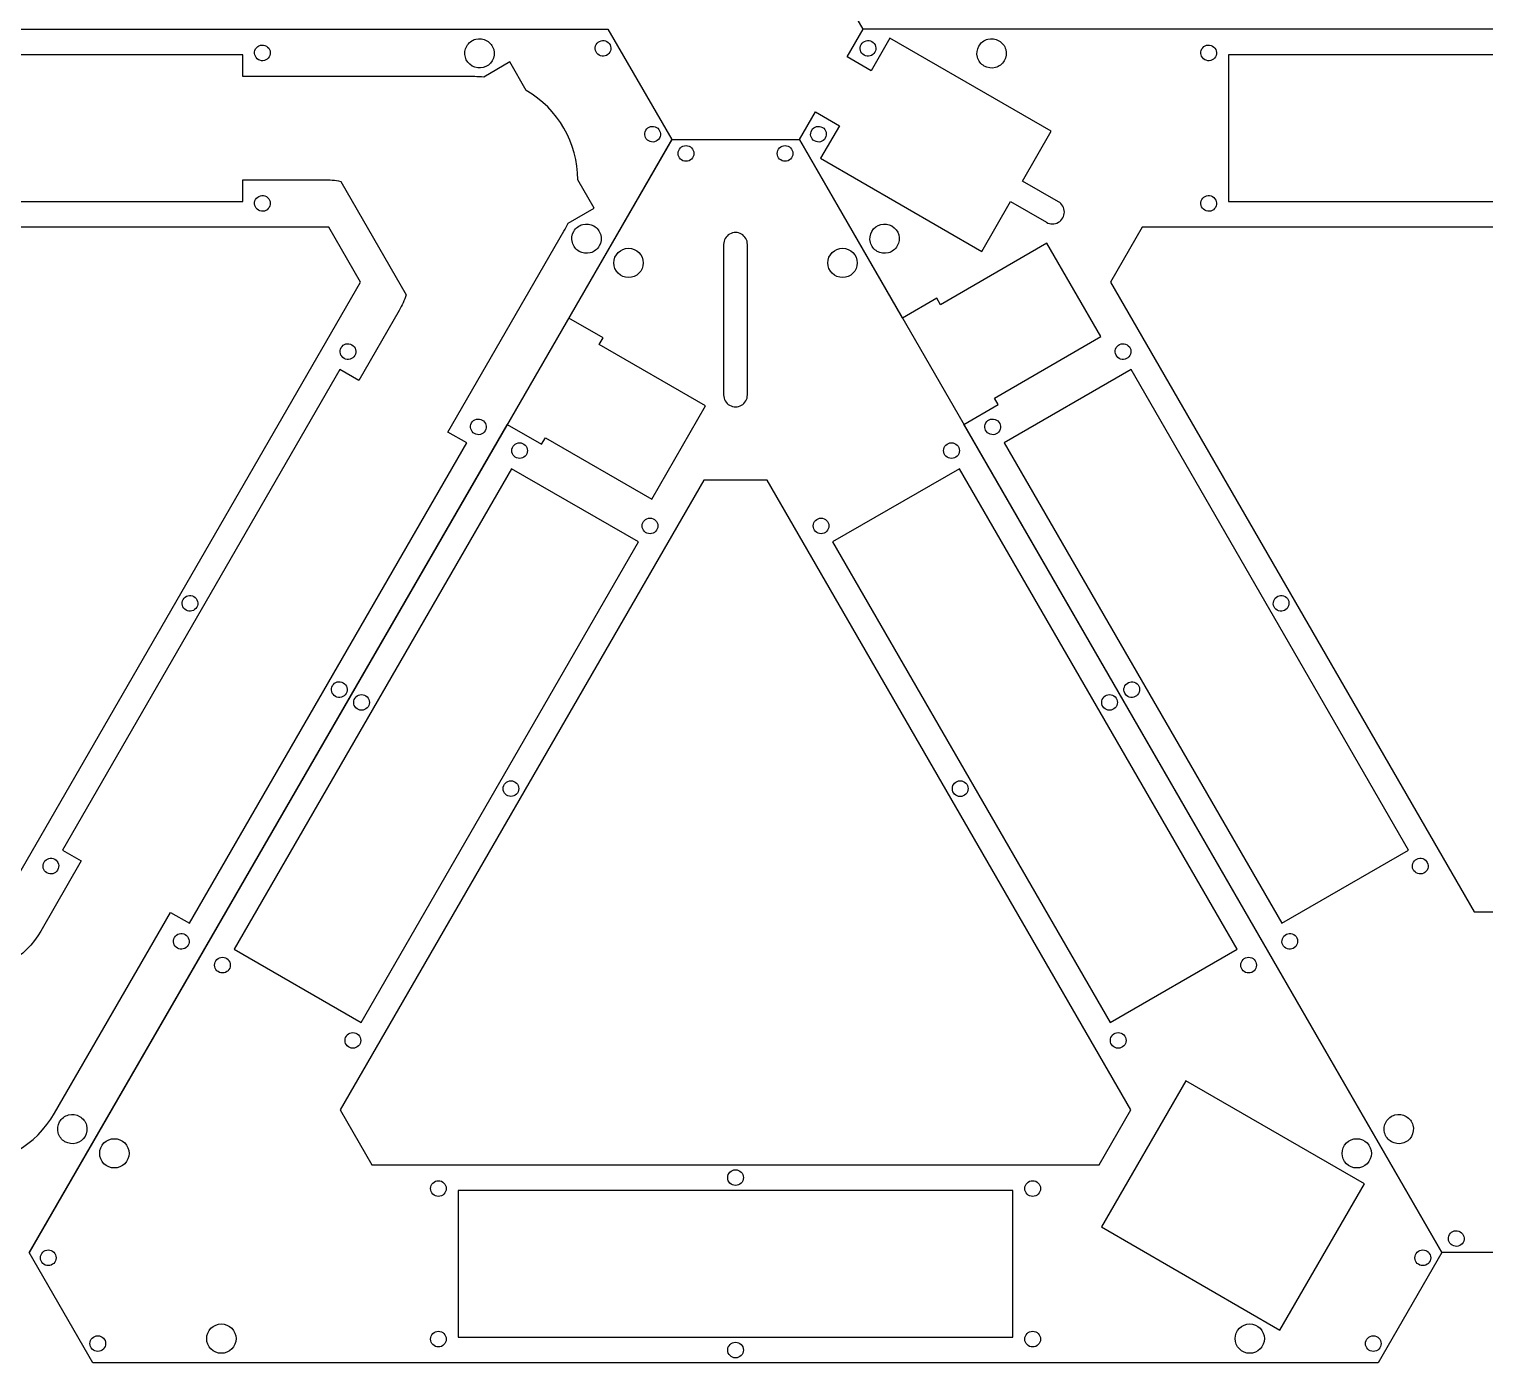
# Model space of a CAD drawing. Extents: x 6 to 573, y 6 to 342.
# Drawn here: x 199.9 to 383.6, y 5.5 to 173.8 of the extents above; entities that cross this region are included whole.
import ezdxf

# ---------------------------------------------------------------- set-up
doc = ezdxf.new("R2010")
doc.units = 0
doc.layers.get('0').update_dxf_attribs({"linetype": 'CONTINUOUS'})

msp = doc.modelspace()

# ---------------------------------------------------------------- linework, layer by layer
at = {"color": 7}
for p, q in [((305.15616, 173.81424), (297.10616, 187.75725)), ((110.803617, 173.814241), (272.956158, 173.81424)), ((272.956158, 173.81424), (281.006159, 159.871231)), ((303.13116, 170.30684), (305.15616, 173.814243)), ((467.3087, 173.81424), (305.15616, 173.81424)), ((308.537249, 172.670461), (306.162249, 168.55684)), ((328.888846, 160.920461), (308.537249, 172.670461)), ((229.862363, 171.671598), (229.862363, 171.671598)), ((257.677958, 172.354583), (257.677958, 172.354583)), ((272.835623, 172.237748), (272.835623, 172.237748)), ((306.2667, 172.237754), (306.2667, 172.237754)), ((322.284351, 172.35458), (322.284351, 172.35458)), ((349.239965, 171.671612), (349.239965, 171.671612)), ((226.879895, 170.564233), (156.879894, 170.564234)), ((226.879895, 167.814233), (226.879895, 170.564233)), ((260.568158, 169.664235), (257.278443, 167.764923)), ((262.639111, 166.077231), (260.568158, 169.664235)), ((306.162249, 168.55684), (303.13116, 170.30684)), ((421.23243, 170.56424), (351.232429, 170.564241)), ((351.232429, 170.564241), (351.232429, 152.064241)), ((256.147204, 167.814239), (226.879895, 167.814233)), ((297.10616, 159.871234), (299.13116, 163.378637)), ((299.13116, 163.378637), (302.162249, 161.628637)), ((302.162249, 161.628637), (299.787249, 157.515016)), ((281.006159, 159.871231), (199.929889, 19.443012)), ((268.006163, 137.35457), (281.006163, 159.87123)), ((279.085616, 161.412434), (279.085616, 161.412434)), ((281.006163, 159.87123), (297.106163, 159.87123)), ((310.10616, 137.354574), (297.10616, 159.871234)), ((297.106163, 159.87123), (378.182433, 19.44301)), ((300.0167, 161.412436), (300.0167, 161.412436)), ((325.263846, 154.641777), (328.888846, 160.920461)), ((283.796153, 158.12123), (283.796153, 158.12123)), ((296.296153, 158.12123), (296.296153, 158.12123)), ((299.787249, 157.515016), (320.138846, 145.765016)), ((226.879887, 152.064238), (226.879887, 154.814238)), ((239.241739, 154.602655), (247.511237, 140.279485)), ((329.789721, 152.028762), (325.263846, 154.641777)), ((229.862364, 152.671601), (229.862364, 152.671601)), ((349.239966, 152.671615), (349.239966, 152.671615)), ((156.879885, 152.064239), (226.879887, 152.064238)), ((267.928451, 149.318577), (271.218157, 151.217895)), ((320.138846, 145.765016), (323.763846, 152.0437)), ((323.763846, 152.0437), (328.289721, 149.430685)), ((351.232429, 152.064241), (421.23243, 152.06424)), ((237.754891, 148.814239), (146.004883, 148.814243)), ((241.754888, 141.886037), (237.754891, 148.814239)), ((271.177972, 148.971912), (271.177972, 148.971912)), ((308.784351, 148.971894), (308.784351, 148.971894)), ((340.357436, 148.81424), (336.357436, 141.886037)), ((432.107435, 148.81424), (340.357436, 148.81424)), ((287.556163, 146.6452), (287.556163, 127.6452)), ((290.556163, 127.6452), (290.556163, 146.6452)), ((328.334685, 146.781846), (314.911294, 139.031849)), ((335.134681, 135.003903), (328.334685, 146.781846)), ((277.406153, 144.30795), (277.406153, 144.30795)), ((304.406153, 144.30795), (304.406153, 144.30795)), ((195.879888, 62.428206), (241.754888, 141.886037)), ((336.357436, 141.886037), (382.232435, 62.428206)), ((314.436288, 139.854576), (310.10616, 137.354574)), ((314.911294, 139.031849), (314.436288, 139.854576)), ((246.620916, 138.314244), (241.513541, 129.468011)), ((272.336293, 134.85457), (268.006163, 137.35457)), ((271.861293, 134.03184), (272.336293, 134.85457)), ((321.711289, 127.253906), (335.134681, 135.003903)), ((240.6542, 133.979588), (240.6542, 133.979588)), ((285.284683, 126.28184), (271.861293, 134.03184)), ((338.448116, 133.979582), (338.448116, 133.979582)), ((239.131971, 130.843011), (204.131971, 70.221232)), ((241.513541, 129.468011), (239.131971, 130.843011)), ((338.980349, 130.843016), (322.958879, 121.593016)), ((373.98035, 70.221237), (338.980349, 130.843016)), ((322.186294, 126.431179), (321.711289, 127.253906)), ((278.484683, 114.5039), (285.284683, 126.28184)), ((317.856165, 123.931177), (322.186294, 126.431179)), ((199.929893, 19.44301), (260.256163, 123.93117)), ((257.108682, 124.479588), (257.108682, 124.479588)), ((260.256163, 123.93117), (264.586293, 121.43117)), ((378.182431, 19.443014), (317.856165, 123.931177)), ((321.993635, 124.479585), (321.993635, 124.479585)), ((220.153441, 60.971232), (255.153441, 121.593011)), ((255.153441, 121.593011), (252.771871, 122.968011)), ((264.586293, 121.43117), (265.061293, 122.2539)), ((265.061293, 122.2539), (278.484683, 114.5039)), ((322.958879, 121.593016), (357.95888, 60.971237)), ((262.799843, 120.62222), (262.799843, 120.62222)), ((317.292483, 120.62222), (317.292483, 120.62222)), ((260.782613, 118.34301), (225.782613, 57.72123)), ((276.804083, 109.09301), (260.782613, 118.34301)), ((317.329713, 118.34301), (301.308243, 109.09301)), ((352.329713, 57.72123), (317.329713, 118.34301)), ((285.056163, 116.88603), (239.181163, 37.4282)), ((293.056163, 116.88603), (285.056163, 116.88603)), ((338.931163, 37.4282), (293.056163, 116.88603)), ((279.254313, 111.12222), (279.254313, 111.12222)), ((300.838023, 111.12222), (300.838023, 111.12222)), ((241.804083, 48.47123), (276.804083, 109.09301)), ((301.308243, 109.09301), (336.308243, 48.47123)), ((220.714315, 102.202694), (220.714315, 102.202694)), ((358.385949, 102.206281), (358.385949, 102.206281)), ((239.561106, 91.326274), (239.561106, 91.326274)), ((339.543298, 91.322692), (339.543298, 91.322692)), ((242.859963, 88.84532), (242.859963, 88.84532)), ((337.230293, 88.84891), (337.230293, 88.84891)), ((261.706733, 77.9689), (261.706733, 77.9689)), ((318.387673, 77.96533), (318.387673, 77.96533)), ((204.131971, 70.221232), (206.513541, 68.846232)), ((357.95888, 60.971237), (373.98035, 70.221237)), ((206.513541, 68.846232), (201.406166, 59.999999)), ((203.166735, 69.049394), (203.166735, 69.049394)), ((375.935594, 69.049398), (375.935594, 69.049398)), ((203.138221, 37.000007), (217.771871, 62.346232)), ((217.771871, 62.346232), (220.153441, 60.971232)), ((382.232435, 62.428206), (390.232432, 62.428208)), ((219.621217, 59.549394), (219.621217, 59.549394)), ((359.481108, 59.549392), (359.481108, 59.549392)), ((225.782613, 57.72123), (241.804083, 48.47123)), ((336.308243, 48.47123), (352.329713, 57.72123)), ((225.312383, 55.69202), (225.312383, 55.69202)), ((354.779943, 55.69202), (354.779943, 55.69202)), ((241.766853, 46.19202), (241.766853, 46.19202)), ((338.325473, 46.19202), (338.325473, 46.19202)), ((345.877763, 41.09634), (335.227763, 22.65)), ((368.394423, 28.09634), (345.877763, 41.09634)), ((239.181163, 37.4282), (243.181163, 30.5)), ((334.931163, 30.5), (338.931163, 37.4282)), ((206.304887, 36.608433), (206.304887, 36.608433)), ((373.657427, 36.608437), (373.657427, 36.608437)), ((212.533073, 31.94449), (212.533073, 31.94449)), ((369.279253, 31.94449), (369.279253, 31.94449)), ((243.181163, 30.5), (334.931163, 30.5)), ((290.044103, 28.88), (290.044103, 28.88)), ((357.744423, 9.65), (368.394423, 28.09634)), ((252.558693, 27.5), (252.558693, 27.5)), ((324.056163, 27.25), (254.056163, 27.25)), ((254.056163, 27.25), (254.056163, 8.75)), ((324.056163, 8.75), (324.056163, 27.25)), ((327.533633, 27.5), (327.533633, 27.5)), ((335.227763, 22.65), (357.744423, 9.65)), ((380.477428, 22.050385), (380.477428, 22.050385)), ((207.979893, 5.5), (199.929893, 19.44301)), ((203.335423, 18.75917), (203.335423, 18.75917)), ((378.182433, 19.44301), (370.132433, 5.5)), ((376.756903, 18.75917), (376.756903, 18.75917)), ((394.282432, 19.443014), (378.182431, 19.443014)), ((209.585423, 7.93385), (209.585423, 7.93385)), ((226.033073, 8.5618), (226.033073, 8.5618)), ((252.558693, 8.5), (252.558693, 8.5)), ((254.056163, 8.75), (324.056163, 8.75)), ((327.533633, 8.5), (327.533633, 8.5)), ((355.779253, 8.5618), (355.779253, 8.5618)), ((370.506903, 7.93385), (370.506903, 7.93385)), ((290.048223, 7.12001), (290.048223, 7.12001)), ((370.132433, 5.5), (207.979893, 5.5))]:
    msp.add_line(p, q, dxfattribs=at)
for points in [[(256.274143, 172.539399), (256.748075, 172.666389), (257.253043, 172.599908), (257.677958, 172.354583)], [(320.880536, 172.539395), (321.354468, 172.666385), (321.859435, 172.599905), (322.284351, 172.35458)], [(228.872363, 169.956868), (228.398853, 170.230249), (228.236617, 170.835723), (228.509998, 171.309233)], [(228.509998, 171.309233), (228.783379, 171.782743), (229.388853, 171.944979), (229.862363, 171.671598)], [(229.862363, 171.671598), (230.335872, 171.398217), (230.498109, 170.792743), (230.224728, 170.319233)], [(255.827958, 169.150289), (254.943117, 169.661153), (254.639948, 170.792595), (255.150811, 171.677436)], [(255.150811, 171.677436), (255.396137, 172.102352), (255.800211, 172.412409), (256.274143, 172.539399)], [(257.677958, 172.354583), (258.102874, 172.109258), (258.412931, 171.705183), (258.539921, 171.231251)], [(258.539921, 171.231251), (258.666911, 170.757319), (258.600431, 170.252352), (258.355105, 169.827436)], [(271.845623, 170.523018), (271.372113, 170.796399), (271.209877, 171.401873), (271.483258, 171.875383)], [(271.483258, 171.875383), (271.756639, 172.348893), (272.362113, 172.511129), (272.835623, 172.237748)], [(273.197988, 170.885383), (272.924607, 170.411873), (272.319132, 170.249637), (271.845623, 170.523018)], [(272.835623, 172.237748), (273.309132, 171.964367), (273.471369, 171.358893), (273.197988, 170.885383)], [(305.2767, 170.523023), (304.80319, 170.796404), (304.640954, 171.401879), (304.914335, 171.875389)], [(304.914335, 171.875389), (305.187716, 172.348898), (305.79319, 172.511135), (306.2667, 172.237754)], [(306.629065, 170.885389), (306.355684, 170.411879), (305.750209, 170.249642), (305.2767, 170.523023)], [(306.2667, 172.237754), (306.740209, 171.964373), (306.902446, 171.358898), (306.629065, 170.885389)], [(319.572388, 170.273617), (319.445399, 170.747549), (319.511879, 171.252517), (319.757204, 171.677433)], [(319.757204, 171.677433), (320.002529, 172.102348), (320.406604, 172.412406), (320.880536, 172.539395)], [(322.284351, 172.35458), (322.709267, 172.109254), (323.019324, 171.70518), (323.146314, 171.231248)], [(323.146314, 171.231248), (323.273304, 170.757316), (323.206823, 170.252348), (322.961498, 169.827433)], [(348.249965, 169.956882), (347.776455, 170.230263), (347.614219, 170.835738), (347.8876, 171.309247)], [(347.8876, 171.309247), (348.160981, 171.782757), (348.766455, 171.944993), (349.239965, 171.671612)], [(349.239965, 171.671612), (349.713475, 171.398232), (349.875711, 170.792757), (349.60233, 170.319247)], [(230.224728, 170.319233), (229.951347, 169.845723), (229.345872, 169.683487), (228.872363, 169.956868)], [(258.355105, 169.827436), (257.844242, 168.942595), (256.7128, 168.639426), (255.827958, 169.150289)], [(320.434351, 169.150286), (320.009435, 169.395611), (319.699378, 169.799685), (319.572388, 170.273617)], [(321.838166, 168.96547), (321.364234, 168.83848), (320.859267, 168.90496), (320.434351, 169.150286)], [(322.961498, 169.827433), (322.716173, 169.402517), (322.312098, 169.09246), (321.838166, 168.96547)], [(349.60233, 170.319247), (349.328949, 169.845738), (348.723475, 169.683501), (348.249965, 169.956882)], [(257.278443, 167.764923), (256.902259, 167.797784), (256.524821, 167.814238), (256.147204, 167.814239)], [(269.147195, 154.804904), (269.150534, 159.456025), (266.668771, 163.754563), (262.639111, 166.077231)], [(277.733251, 161.050069), (278.006632, 161.523579), (278.612107, 161.685815), (279.085616, 161.412434)], [(298.664335, 161.050071), (298.937716, 161.523581), (299.54319, 161.685817), (300.0167, 161.412436)], [(278.095616, 159.697704), (277.622107, 159.971085), (277.45987, 160.576559), (277.733251, 161.050069)], [(279.447981, 160.060069), (279.1746, 159.586559), (278.569126, 159.424323), (278.095616, 159.697704)], [(279.085616, 161.412434), (279.559126, 161.139053), (279.721362, 160.533579), (279.447981, 160.060069)], [(299.0267, 159.697706), (298.55319, 159.971087), (298.390954, 160.576561), (298.664335, 161.050071)], [(300.379065, 160.060071), (300.105684, 159.586561), (299.500209, 159.424325), (299.0267, 159.697706)], [(300.0167, 161.412436), (300.490209, 161.139055), (300.652446, 160.533581), (300.379065, 160.060071)], [(281.816153, 158.12123), (281.816153, 158.667992), (282.259391, 159.11123), (282.806153, 159.11123)], [(282.806153, 157.13123), (282.259391, 157.13123), (281.816153, 157.574468), (281.816153, 158.12123)], [(282.806153, 159.11123), (283.352915, 159.11123), (283.796153, 158.667992), (283.796153, 158.12123)], [(283.796153, 158.12123), (283.796153, 157.574468), (283.352915, 157.13123), (282.806153, 157.13123)], [(294.316153, 158.12123), (294.316153, 158.667992), (294.759391, 159.11123), (295.306153, 159.11123)], [(295.306153, 157.13123), (294.759391, 157.13123), (294.316153, 157.574468), (294.316153, 158.12123)], [(295.306153, 159.11123), (295.852915, 159.11123), (296.296153, 158.667992), (296.296153, 158.12123)], [(296.296153, 158.12123), (296.296153, 157.574468), (295.852915, 157.13123), (295.306153, 157.13123)], [(226.879887, 154.814238), (226.879887, 154.814238), (237.094637, 154.814244), (237.094637, 154.814244)], [(237.094637, 154.814244), (237.815542, 154.814242), (238.534701, 154.743372), (239.241739, 154.602655)], [(271.218157, 151.217895), (271.218157, 151.217895), (269.147195, 154.804904), (269.147195, 154.804904)], [(228.509999, 152.309235), (228.78338, 152.782745), (229.388854, 152.944982), (229.862364, 152.671601)], [(229.862364, 152.671601), (230.335874, 152.39822), (230.49811, 151.792745), (230.224729, 151.319235)], [(347.887601, 152.30925), (348.160982, 152.782759), (348.766457, 152.944996), (349.239966, 152.671615)], [(349.239966, 152.671615), (349.713476, 152.398234), (349.875713, 151.792759), (349.602332, 151.31925)], [(228.872364, 150.95687), (228.398854, 151.230251), (228.236618, 151.835726), (228.509999, 152.309235)], [(230.224729, 151.319235), (229.951348, 150.845726), (229.345874, 150.683489), (228.872364, 150.95687)], [(330.539721, 150.729723), (330.539721, 151.265622), (330.253823, 151.760812), (329.789721, 152.028762)], [(329.789721, 149.430685), (330.253823, 149.698634), (330.539721, 150.193825), (330.539721, 150.729723)], [(348.249966, 150.956885), (347.776457, 151.230265), (347.61422, 151.83574), (347.887601, 152.30925)], [(349.602332, 151.31925), (349.328951, 150.84574), (348.723476, 150.683504), (348.249966, 150.956885)], [(267.405526, 148.314245), (267.594338, 148.641268), (267.768812, 148.976364), (267.928451, 149.318577)], [(268.650825, 148.294765), (268.89615, 148.719681), (269.300225, 149.029739), (269.774157, 149.156728)], [(269.774157, 149.156728), (270.248089, 149.283718), (270.753056, 149.217238), (271.177972, 148.971912)], [(271.177972, 148.971912), (271.602888, 148.726587), (271.912945, 148.322513), (272.039935, 147.848581)], [(306.257204, 148.294747), (306.768068, 149.179588), (307.89951, 149.482757), (308.784351, 148.971894)], [(308.784351, 148.971894), (309.669193, 148.46103), (309.972362, 147.329588), (309.461498, 146.444747)], [(328.289721, 149.430685), (328.753823, 149.162736), (329.325619, 149.162736), (329.789721, 149.430685)], [(252.771871, 122.968011), (252.771871, 122.968011), (267.405526, 148.314245), (267.405526, 148.314245)], [(268.466009, 146.89095), (268.339019, 147.364882), (268.4055, 147.86985), (268.650825, 148.294765)], [(272.039935, 147.848581), (272.166924, 147.374649), (272.100444, 146.869681), (271.855119, 146.444765)], [(288.306163, 147.944238), (287.842061, 147.676289), (287.556163, 147.181098), (287.556163, 146.6452)], [(289.806163, 147.944238), (289.342061, 148.212187), (288.770265, 148.212187), (288.306163, 147.944238)], [(290.556163, 146.6452), (290.556163, 147.181098), (290.270265, 147.676289), (289.806163, 147.944238)], [(306.072388, 146.890932), (305.945399, 147.364864), (306.011879, 147.869831), (306.257204, 148.294747)], [(269.327972, 145.767618), (268.903056, 146.012944), (268.592999, 146.417018), (268.466009, 146.89095)], [(270.731787, 145.582803), (270.257855, 145.455813), (269.752888, 145.522293), (269.327972, 145.767618)], [(271.855119, 146.444765), (271.609794, 146.01985), (271.205719, 145.709792), (270.731787, 145.582803)], [(273.706153, 144.30795), (273.706153, 144.798601), (273.901063, 145.269155), (274.248005, 145.616098)], [(274.248005, 145.616098), (274.594948, 145.96304), (275.065502, 146.15795), (275.556153, 146.15795)], [(275.556153, 146.15795), (276.046804, 146.15795), (276.517358, 145.96304), (276.864301, 145.616098)], [(276.864301, 145.616098), (277.211243, 145.269155), (277.406153, 144.798601), (277.406153, 144.30795)], [(300.706153, 144.30795), (300.706153, 144.798601), (300.901063, 145.269155), (301.248005, 145.616098)], [(301.248005, 145.616098), (301.594948, 145.96304), (302.065502, 146.15795), (302.556153, 146.15795)], [(302.556153, 146.15795), (303.046804, 146.15795), (303.517358, 145.96304), (303.864301, 145.616098)], [(303.864301, 145.616098), (304.211243, 145.269155), (304.406153, 144.798601), (304.406153, 144.30795)], [(306.934351, 145.7676), (306.509435, 146.012925), (306.199378, 146.417), (306.072388, 146.890932)], [(308.338166, 145.582784), (307.864234, 145.455794), (307.359267, 145.522275), (306.934351, 145.7676)], [(309.461498, 146.444747), (309.216173, 146.019831), (308.812098, 145.709774), (308.338166, 145.582784)], [(274.248005, 142.999802), (273.901063, 143.346745), (273.706153, 143.817299), (273.706153, 144.30795)], [(277.406153, 144.30795), (277.406153, 143.817299), (277.211243, 143.346745), (276.864301, 142.999802)], [(301.248005, 142.999802), (300.901063, 143.346745), (300.706153, 143.817299), (300.706153, 144.30795)], [(304.406153, 144.30795), (304.406153, 143.817299), (304.211243, 143.346745), (303.864301, 142.999802)], [(275.556153, 142.45795), (275.065502, 142.45795), (274.594948, 142.65286), (274.248005, 142.999802)], [(276.864301, 142.999802), (276.517358, 142.65286), (276.046804, 142.45795), (275.556153, 142.45795)], [(302.556153, 142.45795), (302.065502, 142.45795), (301.594948, 142.65286), (301.248005, 142.999802)], [(303.864301, 142.999802), (303.517358, 142.65286), (303.046804, 142.45795), (302.556153, 142.45795)], [(247.511237, 140.279485), (247.279578, 139.596813), (246.981371, 138.938567), (246.620916, 138.314244)], [(239.301834, 133.617223), (239.575215, 134.090733), (240.18069, 134.252969), (240.6542, 133.979588)], [(337.095751, 133.617217), (337.369132, 134.090727), (337.974607, 134.252963), (338.448116, 133.979582)], [(239.6642, 132.264858), (239.19069, 132.538239), (239.028454, 133.143713), (239.301834, 133.617223)], [(241.016565, 132.627223), (240.743184, 132.153713), (240.137709, 131.991477), (239.6642, 132.264858)], [(240.6542, 133.979588), (241.127709, 133.706207), (241.289946, 133.100733), (241.016565, 132.627223)], [(337.458116, 132.264852), (336.984607, 132.538233), (336.82237, 133.143707), (337.095751, 133.617217)], [(338.810482, 132.627217), (338.537101, 132.153707), (337.931626, 131.991471), (337.458116, 132.264852)], [(338.448116, 133.979582), (338.921626, 133.706201), (339.083863, 133.100727), (338.810482, 132.627217)], [(287.556163, 127.6452), (287.556163, 127.109302), (287.842061, 126.614111), (288.306163, 126.346162)], [(289.806163, 126.346162), (290.270265, 126.614111), (290.556163, 127.109302), (290.556163, 127.6452)], [(288.306163, 126.346162), (288.770265, 126.078213), (289.342061, 126.078213), (289.806163, 126.346162)], [(256.118682, 122.764858), (255.645173, 123.038239), (255.482936, 123.643713), (255.756317, 124.117223)], [(255.756317, 124.117223), (256.029698, 124.590733), (256.635173, 124.752969), (257.108682, 124.479588)], [(257.471047, 123.127223), (257.197667, 122.653713), (256.592192, 122.491477), (256.118682, 122.764858)], [(257.108682, 124.479588), (257.582192, 124.206207), (257.744428, 123.600733), (257.471047, 123.127223)], [(321.003635, 122.764854), (320.530125, 123.038235), (320.367889, 123.64371), (320.64127, 124.117219)], [(320.64127, 124.117219), (320.914651, 124.590729), (321.520125, 124.752966), (321.993635, 124.479585)], [(322.356, 123.127219), (322.082619, 122.65371), (321.477145, 122.491473), (321.003635, 122.764854)], [(321.993635, 124.479585), (322.467145, 124.206204), (322.629381, 123.600729), (322.356, 123.127219)], [(260.819843, 120.62222), (260.819843, 121.168982), (261.263081, 121.61222), (261.809843, 121.61222)], [(261.809843, 121.61222), (262.356605, 121.61222), (262.799843, 121.168982), (262.799843, 120.62222)], [(315.312483, 120.62222), (315.312483, 121.168982), (315.755721, 121.61222), (316.302483, 121.61222)], [(316.302483, 121.61222), (316.849245, 121.61222), (317.292483, 121.168982), (317.292483, 120.62222)], [(261.809843, 119.63222), (261.263081, 119.63222), (260.819843, 120.075458), (260.819843, 120.62222)], [(262.799843, 120.62222), (262.799843, 120.075458), (262.356605, 119.63222), (261.809843, 119.63222)], [(316.302483, 119.63222), (315.755721, 119.63222), (315.312483, 120.075458), (315.312483, 120.62222)], [(317.292483, 120.62222), (317.292483, 120.075458), (316.849245, 119.63222), (316.302483, 119.63222)], [(277.274313, 111.12222), (277.274313, 111.668982), (277.717551, 112.11222), (278.264313, 112.11222)], [(278.264313, 112.11222), (278.811075, 112.11222), (279.254313, 111.668982), (279.254313, 111.12222)], [(298.858023, 111.12222), (298.858023, 111.668982), (299.301261, 112.11222), (299.848023, 112.11222)], [(299.848023, 112.11222), (300.394785, 112.11222), (300.838023, 111.668982), (300.838023, 111.12222)], [(278.264313, 110.13222), (277.717551, 110.13222), (277.274313, 110.575458), (277.274313, 111.12222)], [(279.254313, 111.12222), (279.254313, 110.575458), (278.811075, 110.13222), (278.264313, 110.13222)], [(299.848023, 110.13222), (299.301261, 110.13222), (298.858023, 110.575458), (298.858023, 111.12222)], [(300.838023, 111.12222), (300.838023, 110.575458), (300.394785, 110.13222), (299.848023, 110.13222)], [(219.724315, 100.487964), (219.250805, 100.761345), (219.088568, 101.366819), (219.361949, 101.840329)], [(219.361949, 101.840329), (219.63533, 102.313839), (220.240805, 102.476075), (220.714315, 102.202694)], [(220.714315, 102.202694), (221.187824, 101.929313), (221.350061, 101.323839), (221.07668, 100.850329)], [(357.395949, 100.491551), (356.922439, 100.764932), (356.760203, 101.370406), (357.033584, 101.843916)], [(357.033584, 101.843916), (357.306965, 102.317425), (357.912439, 102.479662), (358.385949, 102.206281)], [(358.385949, 102.206281), (358.859458, 101.9329), (359.021695, 101.327425), (358.748314, 100.853916)], [(221.07668, 100.850329), (220.803299, 100.376819), (220.197824, 100.214583), (219.724315, 100.487964)], [(358.748314, 100.853916), (358.474933, 100.380406), (357.869458, 100.21817), (357.395949, 100.491551)], [(238.571106, 89.611544), (238.097596, 89.884925), (237.93536, 90.4904), (238.208741, 90.963909)], [(238.208741, 90.963909), (238.482122, 91.437419), (239.087596, 91.599655), (239.561106, 91.326274)], [(239.561106, 91.326274), (240.034616, 91.052893), (240.196852, 90.447419), (239.923471, 89.973909)], [(338.553298, 89.607962), (338.079788, 89.881343), (337.917552, 90.486817), (338.190933, 90.960327)], [(338.190933, 90.960327), (338.464314, 91.433837), (339.069788, 91.596073), (339.543298, 91.322692)], [(339.543298, 91.322692), (340.016807, 91.049311), (340.179044, 90.443837), (339.905663, 89.970327)], [(239.923471, 89.973909), (239.65009, 89.5004), (239.044616, 89.338163), (238.571106, 89.611544)], [(240.879963, 88.84532), (240.879963, 89.392082), (241.323201, 89.83532), (241.869963, 89.83532)], [(241.869963, 87.85532), (241.323201, 87.85532), (240.879963, 88.298558), (240.879963, 88.84532)], [(241.869963, 89.83532), (242.416725, 89.83532), (242.859963, 89.392082), (242.859963, 88.84532)], [(242.859963, 88.84532), (242.859963, 88.298558), (242.416725, 87.85532), (241.869963, 87.85532)], [(335.250293, 88.84891), (335.250293, 89.395672), (335.693531, 89.83891), (336.240293, 89.83891)], [(336.240293, 87.85891), (335.693531, 87.85891), (335.250293, 88.302148), (335.250293, 88.84891)], [(336.240293, 89.83891), (336.787055, 89.83891), (337.230293, 89.395672), (337.230293, 88.84891)], [(337.230293, 88.84891), (337.230293, 88.302148), (336.787055, 87.85891), (336.240293, 87.85891)], [(339.905663, 89.970327), (339.632282, 89.496817), (339.026807, 89.334581), (338.553298, 89.607962)], [(259.726733, 77.9689), (259.726733, 78.515662), (260.169971, 78.9589), (260.716733, 78.9589)], [(260.716733, 76.9789), (260.169971, 76.9789), (259.726733, 77.422138), (259.726733, 77.9689)], [(260.716733, 78.9589), (261.263495, 78.9589), (261.706733, 78.515662), (261.706733, 77.9689)], [(261.706733, 77.9689), (261.706733, 77.422138), (261.263495, 76.9789), (260.716733, 76.9789)], [(316.407673, 77.96533), (316.407673, 78.512092), (316.850911, 78.95533), (317.397673, 78.95533)], [(317.397673, 76.97533), (316.850911, 76.97533), (316.407673, 77.418568), (316.407673, 77.96533)], [(317.397673, 78.95533), (317.944435, 78.95533), (318.387673, 78.512092), (318.387673, 77.96533)], [(318.387673, 77.96533), (318.387673, 77.418568), (317.944435, 76.97533), (317.397673, 76.97533)], [(202.176735, 67.334664), (201.703225, 67.608045), (201.540989, 68.213519), (201.814369, 68.687029)], [(201.814369, 68.687029), (202.08775, 69.160539), (202.693225, 69.322775), (203.166735, 69.049394)], [(203.166735, 69.049394), (203.640244, 68.776013), (203.802481, 68.170539), (203.5291, 67.697029)], [(374.945594, 67.334668), (374.472084, 67.608049), (374.309848, 68.213523), (374.583229, 68.687033)], [(374.583229, 68.687033), (374.85661, 69.160543), (375.462084, 69.322779), (375.935594, 69.049398)], [(375.935594, 69.049398), (376.409104, 68.776017), (376.57134, 68.170543), (376.297959, 67.697033)], [(203.5291, 67.697029), (203.255719, 67.223519), (202.650244, 67.061283), (202.176735, 67.334664)], [(376.297959, 67.697033), (376.024578, 67.223523), (375.419104, 67.061287), (374.945594, 67.334668)], [(201.406166, 59.999999), (199.441205, 56.596587), (195.809808, 54.499999), (191.879886, 54.499999)], [(218.631217, 57.834664), (218.157708, 58.108045), (217.995471, 58.713519), (218.268852, 59.187029)], [(218.268852, 59.187029), (218.542233, 59.660539), (219.147708, 59.822775), (219.621217, 59.549394)], [(219.621217, 59.549394), (220.094727, 59.276013), (220.256963, 58.670539), (219.983582, 58.197029)], [(358.491108, 57.834662), (358.017598, 58.108043), (357.855362, 58.713517), (358.128743, 59.187027)], [(358.128743, 59.187027), (358.402124, 59.660536), (359.007598, 59.822773), (359.481108, 59.549392)], [(359.481108, 59.549392), (359.954617, 59.276011), (360.116854, 58.670536), (359.843473, 58.197027)], [(219.983582, 58.197029), (219.710202, 57.723519), (219.104727, 57.561283), (218.631217, 57.834664)], [(359.843473, 58.197027), (359.570092, 57.723517), (358.964617, 57.561281), (358.491108, 57.834662)], [(223.332383, 55.69202), (223.332383, 56.238782), (223.775621, 56.68202), (224.322383, 56.68202)], [(224.322383, 54.70202), (223.775621, 54.70202), (223.332383, 55.145258), (223.332383, 55.69202)], [(224.322383, 56.68202), (224.869145, 56.68202), (225.312383, 56.238782), (225.312383, 55.69202)], [(225.312383, 55.69202), (225.312383, 55.145258), (224.869145, 54.70202), (224.322383, 54.70202)], [(352.799943, 55.69202), (352.799943, 56.238782), (353.243181, 56.68202), (353.789943, 56.68202)], [(353.789943, 54.70202), (353.243181, 54.70202), (352.799943, 55.145258), (352.799943, 55.69202)], [(353.789943, 56.68202), (354.336705, 56.68202), (354.779943, 56.238782), (354.779943, 55.69202)], [(354.779943, 55.69202), (354.779943, 55.145258), (354.336705, 54.70202), (353.789943, 54.70202)], [(239.786853, 46.19202), (239.786853, 46.738782), (240.230091, 47.18202), (240.776853, 47.18202)], [(240.776853, 45.20202), (240.230091, 45.20202), (239.786853, 45.645258), (239.786853, 46.19202)], [(240.776853, 47.18202), (241.323615, 47.18202), (241.766853, 46.738782), (241.766853, 46.19202)], [(241.766853, 46.19202), (241.766853, 45.645258), (241.323615, 45.20202), (240.776853, 45.20202)], [(336.345473, 46.19202), (336.345473, 46.738782), (336.788711, 47.18202), (337.335473, 47.18202)], [(337.335473, 45.20202), (336.788711, 45.20202), (336.345473, 45.645258), (336.345473, 46.19202)], [(337.335473, 47.18202), (337.882235, 47.18202), (338.325473, 46.738782), (338.325473, 46.19202)], [(338.325473, 46.19202), (338.325473, 45.645258), (337.882235, 45.20202), (337.335473, 45.20202)], [(191.879891, 30.500007), (196.524343, 30.500007), (200.815995, 32.977793), (203.138221, 37.000007)], [(203.77774, 35.931286), (204.023065, 36.356202), (204.42714, 36.666259), (204.901072, 36.793249)], [(204.901072, 36.793249), (205.375004, 36.920239), (205.879971, 36.853758), (206.304887, 36.608433)], [(371.130278, 35.931287), (371.375603, 36.356204), (371.779677, 36.666262), (372.25361, 36.793252)], [(372.25361, 36.793252), (372.727542, 36.920243), (373.232511, 36.853763), (373.657427, 36.608437)], [(203.592924, 34.527471), (203.465934, 35.001403), (203.532415, 35.50637), (203.77774, 35.931286)], [(206.304887, 36.608433), (206.729803, 36.363108), (207.03986, 35.959033), (207.16685, 35.485101)], [(207.16685, 35.485101), (207.293839, 35.011169), (207.227359, 34.506202), (206.982034, 34.081286)], [(370.945462, 34.527471), (370.818473, 35.001403), (370.884953, 35.506371), (371.130278, 35.931287)], [(373.657427, 36.608437), (374.082343, 36.363112), (374.392401, 35.959036), (374.51939, 35.485103)], [(374.51939, 35.485103), (374.64638, 35.011171), (374.579899, 34.506203), (374.334572, 34.081287)], [(204.454887, 33.404139), (204.029971, 33.649464), (203.719914, 34.053539), (203.592924, 34.527471)], [(206.982034, 34.081286), (206.471171, 33.196445), (205.339728, 32.893276), (204.454887, 33.404139)], [(208.833073, 31.94449), (208.833073, 32.435141), (209.027983, 32.905695), (209.374925, 33.252638)], [(209.374925, 33.252638), (209.721868, 33.59958), (210.192422, 33.79449), (210.683073, 33.79449)], [(210.683073, 33.79449), (211.173724, 33.79449), (211.644278, 33.59958), (211.991221, 33.252638)], [(211.991221, 33.252638), (212.338163, 32.905695), (212.533073, 32.435141), (212.533073, 31.94449)], [(365.579253, 31.94449), (365.579253, 32.435141), (365.774163, 32.905695), (366.121105, 33.252638)], [(366.121105, 33.252638), (366.468048, 33.59958), (366.938603, 33.79449), (367.429253, 33.79449)], [(367.429253, 33.79449), (367.919904, 33.79449), (368.390458, 33.59958), (368.737401, 33.252638)], [(368.737401, 33.252638), (369.084343, 32.905695), (369.279253, 32.435141), (369.279253, 31.94449)], [(371.807425, 33.40414), (371.382509, 33.649465), (371.072452, 34.053539), (370.945462, 34.527471)], [(373.21124, 33.219324), (372.737308, 33.092334), (372.232341, 33.158814), (371.807425, 33.40414)], [(374.334572, 34.081287), (374.089247, 33.656371), (373.685172, 33.346314), (373.21124, 33.219324)], [(209.374925, 30.636342), (209.027983, 30.983285), (208.833073, 31.453839), (208.833073, 31.94449)], [(212.533073, 31.94449), (212.533073, 31.453839), (212.338163, 30.983285), (211.991221, 30.636342)], [(366.121105, 30.636342), (365.774163, 30.983285), (365.579253, 31.453839), (365.579253, 31.94449)], [(369.279253, 31.94449), (369.279253, 31.453839), (369.084343, 30.983285), (368.737401, 30.636342)], [(210.683073, 30.09449), (210.192422, 30.09449), (209.721868, 30.2894), (209.374925, 30.636342)], [(211.991221, 30.636342), (211.644278, 30.2894), (211.173724, 30.09449), (210.683073, 30.09449)], [(288.064103, 28.88), (288.064103, 29.426762), (288.507341, 29.87), (289.054103, 29.87)], [(289.054103, 29.87), (289.600865, 29.87), (290.044103, 29.426762), (290.044103, 28.88)], [(367.429253, 30.09449), (366.938603, 30.09449), (366.468048, 30.2894), (366.121105, 30.636342)], [(368.737401, 30.636342), (368.390458, 30.2894), (367.919904, 30.09449), (367.429253, 30.09449)], [(250.578693, 27.5), (250.578693, 28.046762), (251.021931, 28.49), (251.568693, 28.49)], [(251.568693, 28.49), (252.115455, 28.49), (252.558693, 28.046762), (252.558693, 27.5)], [(289.054103, 27.89), (288.507341, 27.89), (288.064103, 28.333238), (288.064103, 28.88)], [(290.044103, 28.88), (290.044103, 28.333238), (289.600865, 27.89), (289.054103, 27.89)], [(325.553633, 27.5), (325.553633, 28.046762), (325.996871, 28.49), (326.543633, 28.49)], [(326.543633, 28.49), (327.090395, 28.49), (327.533633, 28.046762), (327.533633, 27.5)], [(251.568693, 26.51), (251.021931, 26.51), (250.578693, 26.953238), (250.578693, 27.5)], [(252.558693, 27.5), (252.558693, 26.953238), (252.115455, 26.51), (251.568693, 26.51)], [(326.543633, 26.51), (325.996871, 26.51), (325.553633, 26.953238), (325.553633, 27.5)], [(327.533633, 27.5), (327.533633, 26.953238), (327.090395, 26.51), (326.543633, 26.51)], [(379.125062, 21.68802), (379.398443, 22.161529), (380.003918, 22.323766), (380.477428, 22.050385)], [(380.477428, 22.050385), (380.950937, 21.777004), (381.113174, 21.171529), (380.839793, 20.69802)], [(379.487428, 20.335654), (379.013918, 20.609035), (378.851681, 21.21451), (379.125062, 21.68802)], [(380.839793, 20.69802), (380.566412, 20.22451), (379.960937, 20.062273), (379.487428, 20.335654)], [(201.355423, 18.75917), (201.355423, 19.305932), (201.798661, 19.74917), (202.345423, 19.74917)], [(202.345423, 17.76917), (201.798661, 17.76917), (201.355423, 18.212408), (201.355423, 18.75917)], [(202.345423, 19.74917), (202.892185, 19.74917), (203.335423, 19.305932), (203.335423, 18.75917)], [(203.335423, 18.75917), (203.335423, 18.212408), (202.892185, 17.76917), (202.345423, 17.76917)], [(374.776903, 18.75917), (374.776903, 19.305932), (375.220141, 19.74917), (375.766903, 19.74917)], [(375.766903, 17.76917), (375.220141, 17.76917), (374.776903, 18.212408), (374.776903, 18.75917)], [(375.766903, 19.74917), (376.313665, 19.74917), (376.756903, 19.305932), (376.756903, 18.75917)], [(376.756903, 18.75917), (376.756903, 18.212408), (376.313665, 17.76917), (375.766903, 17.76917)], [(222.333073, 8.5618), (222.333073, 9.052451), (222.527983, 9.523005), (222.874925, 9.869948)], [(222.874925, 9.869948), (223.221868, 10.21689), (223.692422, 10.4118), (224.183073, 10.4118)], [(224.183073, 10.4118), (224.673724, 10.4118), (225.144278, 10.21689), (225.491221, 9.869948)], [(225.491221, 9.869948), (225.838163, 9.523005), (226.033073, 9.052451), (226.033073, 8.5618)], [(250.578693, 8.5), (250.578693, 9.046762), (251.021931, 9.49), (251.568693, 9.49)], [(251.568693, 9.49), (252.115455, 9.49), (252.558693, 9.046762), (252.558693, 8.5)], [(325.553633, 8.5), (325.553633, 9.046762), (325.996871, 9.49), (326.543633, 9.49)], [(326.543633, 9.49), (327.090395, 9.49), (327.533633, 9.046762), (327.533633, 8.5)], [(352.079253, 8.5618), (352.079253, 9.052451), (352.274163, 9.523005), (352.621105, 9.869948)], [(352.621105, 9.869948), (352.968048, 10.21689), (353.438603, 10.4118), (353.929253, 10.4118)], [(353.929253, 10.4118), (354.419904, 10.4118), (354.890458, 10.21689), (355.237401, 9.869948)], [(355.237401, 9.869948), (355.584343, 9.523005), (355.779253, 9.052451), (355.779253, 8.5618)], [(207.605423, 7.93385), (207.605423, 8.480612), (208.048661, 8.92385), (208.595423, 8.92385)], [(208.595423, 6.94385), (208.048661, 6.94385), (207.605423, 7.387088), (207.605423, 7.93385)], [(208.595423, 8.92385), (209.142185, 8.92385), (209.585423, 8.480612), (209.585423, 7.93385)], [(209.585423, 7.93385), (209.585423, 7.387088), (209.142185, 6.94385), (208.595423, 6.94385)], [(222.874925, 7.253652), (222.527983, 7.600595), (222.333073, 8.071149), (222.333073, 8.5618)], [(226.033073, 8.5618), (226.033073, 8.071149), (225.838163, 7.600595), (225.491221, 7.253652)], [(251.568693, 7.51), (251.021931, 7.51), (250.578693, 7.953238), (250.578693, 8.5)], [(252.558693, 8.5), (252.558693, 7.953238), (252.115455, 7.51), (251.568693, 7.51)], [(288.068223, 7.12001), (288.068223, 7.666772), (288.511461, 8.11001), (289.058223, 8.11001)], [(289.058223, 8.11001), (289.604985, 8.11001), (290.048223, 7.666772), (290.048223, 7.12001)], [(326.543633, 7.51), (325.996871, 7.51), (325.553633, 7.953238), (325.553633, 8.5)], [(327.533633, 8.5), (327.533633, 7.953238), (327.090395, 7.51), (326.543633, 7.51)], [(352.621105, 7.253652), (352.274163, 7.600595), (352.079253, 8.071149), (352.079253, 8.5618)], [(355.779253, 8.5618), (355.779253, 8.071149), (355.584343, 7.600595), (355.237401, 7.253652)], [(368.526903, 7.93385), (368.526903, 8.480612), (368.970141, 8.92385), (369.516903, 8.92385)], [(369.516903, 6.94385), (368.970141, 6.94385), (368.526903, 7.387088), (368.526903, 7.93385)], [(369.516903, 8.92385), (370.063665, 8.92385), (370.506903, 8.480612), (370.506903, 7.93385)], [(370.506903, 7.93385), (370.506903, 7.387088), (370.063665, 6.94385), (369.516903, 6.94385)], [(224.183073, 6.7118), (223.692422, 6.7118), (223.221868, 6.90671), (222.874925, 7.253652)], [(225.491221, 7.253652), (225.144278, 6.90671), (224.673724, 6.7118), (224.183073, 6.7118)], [(289.058223, 6.13001), (288.511461, 6.13001), (288.068223, 6.573248), (288.068223, 7.12001)], [(290.048223, 7.12001), (290.048223, 6.573248), (289.604985, 6.13001), (289.058223, 6.13001)], [(353.929253, 6.7118), (353.438603, 6.7118), (352.968048, 6.90671), (352.621105, 7.253652)], [(355.237401, 7.253652), (354.890458, 6.90671), (354.419904, 6.7118), (353.929253, 6.7118)]]:
    msp.add_open_spline(points, degree=3, dxfattribs=at)

doc.saveas('drawing.dxf')
